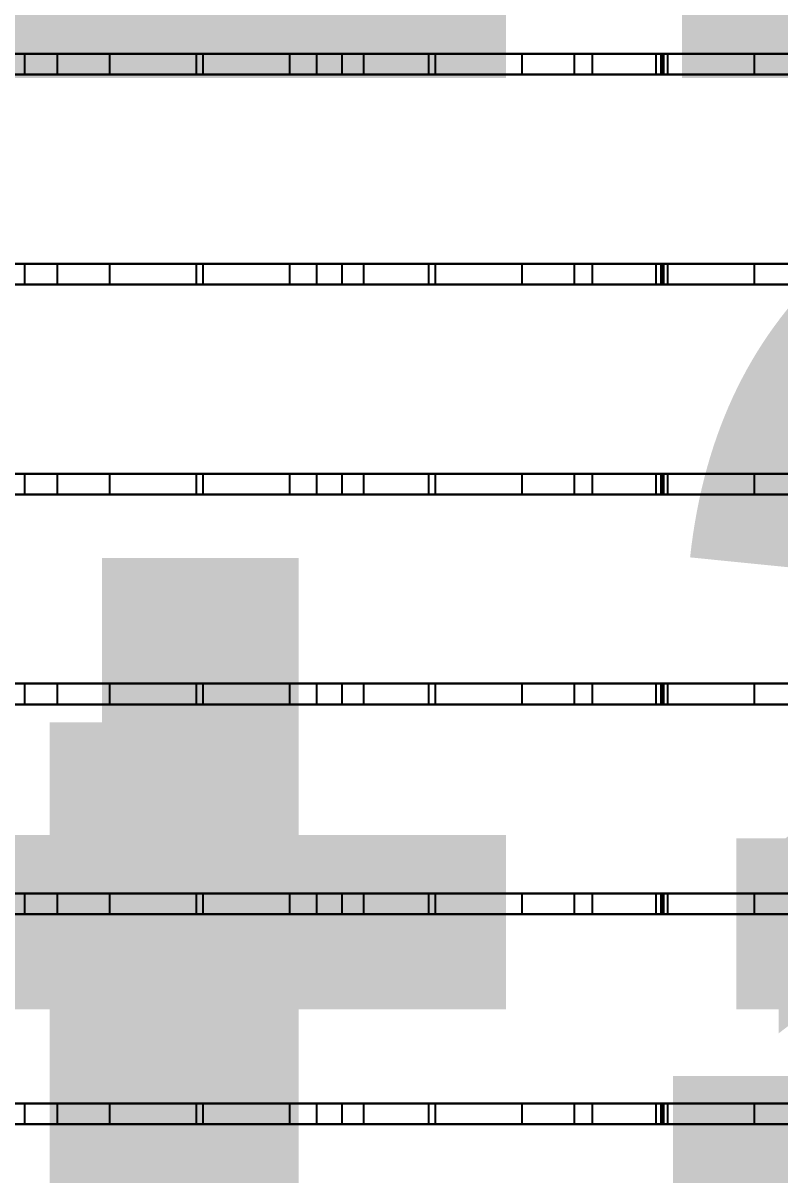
# Model space of a CAD drawing. Header units: inches. Extents: x -252 to 449, y -12 to 800.
# Drawn here: x -201.4 to -143.7, y 528 to 615.8 of the extents above; entities that cross this region are included whole.
import ezdxf

# ---------------------------------------------------------------- set-up
doc = ezdxf.new("R2010")
doc.units = ezdxf.units.IN
doc.header["$MEASUREMENT"] = 0
doc.layers.add('FT2', color=8, linetype='CONTINUOUS')
doc.layers.add('RT2', color=7, linetype='CONTINUOUS')

msp = doc.modelspace()

# ---------------------------------------------------------------- linework, layer by layer
at = {"layer": 'FT2'}
for points in [[(-252, 611.87, 121.97), (0, 611.87, 121.97), (0, 613.45, 121.97), (-252, 613.45, 121.97)], [(-252, 613.45, 121.97), (0, 613.45, 121.97), (0, 613.45, 119.92), (-252, 613.45, 119.92)], [(-252, 613.45, 108), (0, 613.45, 108), (0, 611.87, 108), (-252, 611.87, 108)], [(-252, 613.45, 108), (-252, 613.45, 110.05), (0, 613.45, 110.05), (0, 613.45, 108)], [(-205.35, 611.87, 109.08), (-198.72, 611.87, 121.97), (-198.72, 613.45, 121.97), (-205.35, 613.45, 109.08)], [(-205.35, 613.45, 109.08), (-198.72, 613.45, 121.97), (-196.9, 613.45, 121.03), (-203.53, 613.45, 108.14)], [(-194.76, 613.45, 121.97), (-188.14, 613.45, 109.08), (-189.96, 613.45, 108.14), (-196.58, 613.45, 121.03)], [(-194.76, 611.87, 121.97), (-188.14, 611.87, 109.08), (-188.14, 613.45, 109.08), (-194.76, 613.45, 121.97)], [(-187.66, 611.87, 109.08), (-181.03, 611.87, 121.97), (-181.03, 613.45, 121.97), (-187.66, 613.45, 109.08)], [(-187.66, 613.45, 109.08), (-181.03, 613.45, 121.97), (-179.21, 613.45, 121.03), (-185.84, 613.45, 108.14)], [(-177.07, 613.45, 121.97), (-170.45, 613.45, 109.08), (-172.27, 613.45, 108.14), (-178.89, 613.45, 121.03)], [(-177.07, 611.87, 121.97), (-170.45, 611.87, 109.08), (-170.45, 613.45, 109.08), (-177.07, 613.45, 121.97)], [(-169.98, 611.87, 109.08), (-163.35, 611.87, 121.97), (-163.35, 613.45, 121.97), (-169.98, 613.45, 109.08)], [(-169.98, 613.45, 109.08), (-163.35, 613.45, 121.97), (-161.53, 613.45, 121.03), (-168.16, 613.45, 108.14)], [(-159.39, 613.45, 121.97), (-152.77, 613.45, 109.08), (-154.59, 613.45, 108.14), (-161.21, 613.45, 121.03)], [(-159.39, 611.87, 121.97), (-152.77, 611.87, 109.08), (-152.77, 613.45, 109.08), (-159.39, 613.45, 121.97)], [(-158.01, 611.87, 113.78), (-152.56, 611.87, 121.97), (-152.56, 613.45, 121.97), (-158.01, 613.45, 113.78)], [(-158.01, 613.45, 113.78), (-152.56, 613.45, 121.97), (-150.85, 613.45, 120.83), (-156.31, 613.45, 112.65)], [(-152.29, 611.87, 109.08), (-145.66, 611.87, 121.97), (-145.66, 613.45, 121.97), (-152.29, 613.45, 109.08)], [(-152.29, 613.45, 109.08), (-145.66, 613.45, 121.97), (-143.84, 613.45, 121.03), (-150.47, 613.45, 108.14)], [(-252, 611.87, 121.97), (-252, 611.87, 119.92), (0, 611.87, 119.92), (0, 611.87, 121.97)], [(-252, 611.87, 108), (0, 611.87, 108), (0, 611.87, 110.05), (-252, 611.87, 110.05)], [(-205.35, 611.87, 109.08), (-203.53, 611.87, 108.14), (-196.9, 611.87, 121.03), (-198.72, 611.87, 121.97)], [(-194.76, 611.87, 121.97), (-196.58, 611.87, 121.03), (-189.96, 611.87, 108.14), (-188.14, 611.87, 109.08)], [(-187.66, 611.87, 109.08), (-185.84, 611.87, 108.14), (-179.21, 611.87, 121.03), (-181.03, 611.87, 121.97)], [(-177.07, 611.87, 121.97), (-178.89, 611.87, 121.03), (-172.27, 611.87, 108.14), (-170.45, 611.87, 109.08)], [(-169.98, 611.87, 109.08), (-168.16, 611.87, 108.14), (-161.53, 611.87, 121.03), (-163.35, 611.87, 121.97)], [(-159.39, 611.87, 121.97), (-161.21, 611.87, 121.03), (-154.59, 611.87, 108.14), (-152.77, 611.87, 109.08)], [(-158.01, 611.87, 113.78), (-156.31, 611.87, 112.65), (-150.85, 611.87, 120.83), (-152.56, 611.87, 121.97)], [(-152.29, 611.87, 109.08), (-150.47, 611.87, 108.14), (-143.84, 611.87, 121.03), (-145.66, 611.87, 121.97)], [(-252, 595.87, 121.97), (0, 595.87, 121.97), (0, 597.45, 121.97), (-252, 597.45, 121.97)], [(-252, 597.45, 121.97), (0, 597.45, 121.97), (0, 597.45, 119.92), (-252, 597.45, 119.92)], [(-252, 597.45, 108), (0, 597.45, 108), (0, 595.87, 108), (-252, 595.87, 108)], [(-252, 597.45, 108), (-252, 597.45, 110.05), (0, 597.45, 110.05), (0, 597.45, 108)], [(-205.35, 595.87, 109.08), (-198.72, 595.87, 121.97), (-198.72, 597.45, 121.97), (-205.35, 597.45, 109.08)], [(-205.35, 597.45, 109.08), (-198.72, 597.45, 121.97), (-196.9, 597.45, 121.03), (-203.53, 597.45, 108.14)], [(-194.76, 597.45, 121.97), (-188.14, 597.45, 109.08), (-189.96, 597.45, 108.14), (-196.58, 597.45, 121.03)], [(-194.76, 595.87, 121.97), (-188.14, 595.87, 109.08), (-188.14, 597.45, 109.08), (-194.76, 597.45, 121.97)], [(-187.66, 595.87, 109.08), (-181.03, 595.87, 121.97), (-181.03, 597.45, 121.97), (-187.66, 597.45, 109.08)], [(-187.66, 597.45, 109.08), (-181.03, 597.45, 121.97), (-179.21, 597.45, 121.03), (-185.84, 597.45, 108.14)], [(-177.07, 597.45, 121.97), (-170.45, 597.45, 109.08), (-172.27, 597.45, 108.14), (-178.89, 597.45, 121.03)], [(-177.07, 595.87, 121.97), (-170.45, 595.87, 109.08), (-170.45, 597.45, 109.08), (-177.07, 597.45, 121.97)], [(-169.98, 595.87, 109.08), (-163.35, 595.87, 121.97), (-163.35, 597.45, 121.97), (-169.98, 597.45, 109.08)], [(-169.98, 597.45, 109.08), (-163.35, 597.45, 121.97), (-161.53, 597.45, 121.03), (-168.16, 597.45, 108.14)], [(-159.39, 597.45, 121.97), (-152.77, 597.45, 109.08), (-154.59, 597.45, 108.14), (-161.21, 597.45, 121.03)], [(-159.39, 595.87, 121.97), (-152.77, 595.87, 109.08), (-152.77, 597.45, 109.08), (-159.39, 597.45, 121.97)], [(-158.01, 595.87, 113.78), (-152.56, 595.87, 121.97), (-152.56, 597.45, 121.97), (-158.01, 597.45, 113.78)], [(-158.01, 597.45, 113.78), (-152.56, 597.45, 121.97), (-150.85, 597.45, 120.83), (-156.31, 597.45, 112.65)], [(-152.29, 595.87, 109.08), (-145.66, 595.87, 121.97), (-145.66, 597.45, 121.97), (-152.29, 597.45, 109.08)], [(-152.29, 597.45, 109.08), (-145.66, 597.45, 121.97), (-143.84, 597.45, 121.03), (-150.47, 597.45, 108.14)], [(-252, 595.87, 121.97), (-252, 595.87, 119.92), (0, 595.87, 119.92), (0, 595.87, 121.97)], [(-252, 595.87, 108), (0, 595.87, 108), (0, 595.87, 110.05), (-252, 595.87, 110.05)], [(-205.35, 595.87, 109.08), (-203.53, 595.87, 108.14), (-196.9, 595.87, 121.03), (-198.72, 595.87, 121.97)], [(-194.76, 595.87, 121.97), (-196.58, 595.87, 121.03), (-189.96, 595.87, 108.14), (-188.14, 595.87, 109.08)], [(-187.66, 595.87, 109.08), (-185.84, 595.87, 108.14), (-179.21, 595.87, 121.03), (-181.03, 595.87, 121.97)], [(-177.07, 595.87, 121.97), (-178.89, 595.87, 121.03), (-172.27, 595.87, 108.14), (-170.45, 595.87, 109.08)], [(-169.98, 595.87, 109.08), (-168.16, 595.87, 108.14), (-161.53, 595.87, 121.03), (-163.35, 595.87, 121.97)], [(-159.39, 595.87, 121.97), (-161.21, 595.87, 121.03), (-154.59, 595.87, 108.14), (-152.77, 595.87, 109.08)], [(-158.01, 595.87, 113.78), (-156.31, 595.87, 112.65), (-150.85, 595.87, 120.83), (-152.56, 595.87, 121.97)], [(-152.29, 595.87, 109.08), (-150.47, 595.87, 108.14), (-143.84, 595.87, 121.03), (-145.66, 595.87, 121.97)], [(-252, 579.87, 121.97), (0, 579.87, 121.97), (0, 581.45, 121.97), (-252, 581.45, 121.97)], [(-252, 581.45, 121.97), (0, 581.45, 121.97), (0, 581.45, 119.92), (-252, 581.45, 119.92)], [(-252, 581.45, 108), (0, 581.45, 108), (0, 579.87, 108), (-252, 579.87, 108)], [(-252, 581.45, 108), (-252, 581.45, 110.05), (0, 581.45, 110.05), (0, 581.45, 108)], [(-205.35, 579.87, 109.08), (-198.72, 579.87, 121.97), (-198.72, 581.45, 121.97), (-205.35, 581.45, 109.08)], [(-205.35, 581.45, 109.08), (-198.72, 581.45, 121.97), (-196.9, 581.45, 121.03), (-203.53, 581.45, 108.14)], [(-194.76, 581.45, 121.97), (-188.14, 581.45, 109.08), (-189.96, 581.45, 108.14), (-196.58, 581.45, 121.03)], [(-194.76, 579.87, 121.97), (-188.14, 579.87, 109.08), (-188.14, 581.45, 109.08), (-194.76, 581.45, 121.97)], [(-187.66, 579.87, 109.08), (-181.03, 579.87, 121.97), (-181.03, 581.45, 121.97), (-187.66, 581.45, 109.08)], [(-187.66, 581.45, 109.08), (-181.03, 581.45, 121.97), (-179.21, 581.45, 121.03), (-185.84, 581.45, 108.14)], [(-177.07, 581.45, 121.97), (-170.45, 581.45, 109.08), (-172.27, 581.45, 108.14), (-178.89, 581.45, 121.03)], [(-177.07, 579.87, 121.97), (-170.45, 579.87, 109.08), (-170.45, 581.45, 109.08), (-177.07, 581.45, 121.97)], [(-169.98, 579.87, 109.08), (-163.35, 579.87, 121.97), (-163.35, 581.45, 121.97), (-169.98, 581.45, 109.08)], [(-169.98, 581.45, 109.08), (-163.35, 581.45, 121.97), (-161.53, 581.45, 121.03), (-168.16, 581.45, 108.14)], [(-159.39, 581.45, 121.97), (-152.77, 581.45, 109.08), (-154.59, 581.45, 108.14), (-161.21, 581.45, 121.03)], [(-159.39, 579.87, 121.97), (-152.77, 579.87, 109.08), (-152.77, 581.45, 109.08), (-159.39, 581.45, 121.97)], [(-158.01, 579.87, 113.78), (-152.56, 579.87, 121.97), (-152.56, 581.45, 121.97), (-158.01, 581.45, 113.78)], [(-158.01, 581.45, 113.78), (-152.56, 581.45, 121.97), (-150.85, 581.45, 120.83), (-156.31, 581.45, 112.65)], [(-152.29, 579.87, 109.08), (-145.66, 579.87, 121.97), (-145.66, 581.45, 121.97), (-152.29, 581.45, 109.08)], [(-152.29, 581.45, 109.08), (-145.66, 581.45, 121.97), (-143.84, 581.45, 121.03), (-150.47, 581.45, 108.14)], [(-252, 579.87, 121.97), (-252, 579.87, 119.92), (0, 579.87, 119.92), (0, 579.87, 121.97)], [(-252, 579.87, 108), (0, 579.87, 108), (0, 579.87, 110.05), (-252, 579.87, 110.05)], [(-205.35, 579.87, 109.08), (-203.53, 579.87, 108.14), (-196.9, 579.87, 121.03), (-198.72, 579.87, 121.97)], [(-194.76, 579.87, 121.97), (-196.58, 579.87, 121.03), (-189.96, 579.87, 108.14), (-188.14, 579.87, 109.08)], [(-187.66, 579.87, 109.08), (-185.84, 579.87, 108.14), (-179.21, 579.87, 121.03), (-181.03, 579.87, 121.97)], [(-177.07, 579.87, 121.97), (-178.89, 579.87, 121.03), (-172.27, 579.87, 108.14), (-170.45, 579.87, 109.08)], [(-169.98, 579.87, 109.08), (-168.16, 579.87, 108.14), (-161.53, 579.87, 121.03), (-163.35, 579.87, 121.97)], [(-159.39, 579.87, 121.97), (-161.21, 579.87, 121.03), (-154.59, 579.87, 108.14), (-152.77, 579.87, 109.08)], [(-158.01, 579.87, 113.78), (-156.31, 579.87, 112.65), (-150.85, 579.87, 120.83), (-152.56, 579.87, 121.97)], [(-152.29, 579.87, 109.08), (-150.47, 579.87, 108.14), (-143.84, 579.87, 121.03), (-145.66, 579.87, 121.97)], [(-252, 563.87, 121.97), (0, 563.87, 121.97), (0, 565.45, 121.97), (-252, 565.45, 121.97)], [(-252, 565.45, 121.97), (0, 565.45, 121.97), (0, 565.45, 119.92), (-252, 565.45, 119.92)], [(-252, 565.45, 108), (0, 565.45, 108), (0, 563.87, 108), (-252, 563.87, 108)], [(-252, 565.45, 108), (-252, 565.45, 110.05), (0, 565.45, 110.05), (0, 565.45, 108)], [(-205.35, 563.87, 109.08), (-198.72, 563.87, 121.97), (-198.72, 565.45, 121.97), (-205.35, 565.45, 109.08)], [(-205.35, 565.45, 109.08), (-198.72, 565.45, 121.97), (-196.9, 565.45, 121.03), (-203.53, 565.45, 108.14)], [(-194.76, 565.45, 121.97), (-188.14, 565.45, 109.08), (-189.96, 565.45, 108.14), (-196.58, 565.45, 121.03)], [(-194.76, 563.87, 121.97), (-188.14, 563.87, 109.08), (-188.14, 565.45, 109.08), (-194.76, 565.45, 121.97)], [(-187.66, 563.87, 109.08), (-181.03, 563.87, 121.97), (-181.03, 565.45, 121.97), (-187.66, 565.45, 109.08)], [(-187.66, 565.45, 109.08), (-181.03, 565.45, 121.97), (-179.21, 565.45, 121.03), (-185.84, 565.45, 108.14)], [(-177.07, 565.45, 121.97), (-170.45, 565.45, 109.08), (-172.27, 565.45, 108.14), (-178.89, 565.45, 121.03)], [(-177.07, 563.87, 121.97), (-170.45, 563.87, 109.08), (-170.45, 565.45, 109.08), (-177.07, 565.45, 121.97)], [(-169.98, 563.87, 109.08), (-163.35, 563.87, 121.97), (-163.35, 565.45, 121.97), (-169.98, 565.45, 109.08)], [(-169.98, 565.45, 109.08), (-163.35, 565.45, 121.97), (-161.53, 565.45, 121.03), (-168.16, 565.45, 108.14)], [(-159.39, 565.45, 121.97), (-152.77, 565.45, 109.08), (-154.59, 565.45, 108.14), (-161.21, 565.45, 121.03)], [(-159.39, 563.87, 121.97), (-152.77, 563.87, 109.08), (-152.77, 565.45, 109.08), (-159.39, 565.45, 121.97)], [(-158.01, 563.87, 113.78), (-152.56, 563.87, 121.97), (-152.56, 565.45, 121.97), (-158.01, 565.45, 113.78)], [(-158.01, 565.45, 113.78), (-152.56, 565.45, 121.97), (-150.85, 565.45, 120.83), (-156.31, 565.45, 112.65)], [(-152.29, 563.87, 109.08), (-145.66, 563.87, 121.97), (-145.66, 565.45, 121.97), (-152.29, 565.45, 109.08)], [(-152.29, 565.45, 109.08), (-145.66, 565.45, 121.97), (-143.84, 565.45, 121.03), (-150.47, 565.45, 108.14)], [(-252, 563.87, 121.97), (-252, 563.87, 119.92), (0, 563.87, 119.92), (0, 563.87, 121.97)], [(-252, 563.87, 108), (0, 563.87, 108), (0, 563.87, 110.05), (-252, 563.87, 110.05)], [(-205.35, 563.87, 109.08), (-203.53, 563.87, 108.14), (-196.9, 563.87, 121.03), (-198.72, 563.87, 121.97)], [(-194.76, 563.87, 121.97), (-196.58, 563.87, 121.03), (-189.96, 563.87, 108.14), (-188.14, 563.87, 109.08)], [(-187.66, 563.87, 109.08), (-185.84, 563.87, 108.14), (-179.21, 563.87, 121.03), (-181.03, 563.87, 121.97)], [(-177.07, 563.87, 121.97), (-178.89, 563.87, 121.03), (-172.27, 563.87, 108.14), (-170.45, 563.87, 109.08)], [(-169.98, 563.87, 109.08), (-168.16, 563.87, 108.14), (-161.53, 563.87, 121.03), (-163.35, 563.87, 121.97)], [(-159.39, 563.87, 121.97), (-161.21, 563.87, 121.03), (-154.59, 563.87, 108.14), (-152.77, 563.87, 109.08)], [(-158.01, 563.87, 113.78), (-156.31, 563.87, 112.65), (-150.85, 563.87, 120.83), (-152.56, 563.87, 121.97)], [(-152.29, 563.87, 109.08), (-150.47, 563.87, 108.14), (-143.84, 563.87, 121.03), (-145.66, 563.87, 121.97)], [(-252, 547.87, 121.97), (0, 547.87, 121.97), (0, 549.45, 121.97), (-252, 549.45, 121.97)], [(-252, 549.45, 121.97), (0, 549.45, 121.97), (0, 549.45, 119.92), (-252, 549.45, 119.92)], [(-252, 549.45, 108), (0, 549.45, 108), (0, 547.87, 108), (-252, 547.87, 108)], [(-252, 549.45, 108), (-252, 549.45, 110.05), (0, 549.45, 110.05), (0, 549.45, 108)], [(-205.35, 547.87, 109.08), (-198.72, 547.87, 121.97), (-198.72, 549.45, 121.97), (-205.35, 549.45, 109.08)], [(-205.35, 549.45, 109.08), (-198.72, 549.45, 121.97), (-196.9, 549.45, 121.03), (-203.53, 549.45, 108.14)], [(-194.76, 549.45, 121.97), (-188.14, 549.45, 109.08), (-189.96, 549.45, 108.14), (-196.58, 549.45, 121.03)], [(-194.76, 547.87, 121.97), (-188.14, 547.87, 109.08), (-188.14, 549.45, 109.08), (-194.76, 549.45, 121.97)], [(-187.66, 547.87, 109.08), (-181.03, 547.87, 121.97), (-181.03, 549.45, 121.97), (-187.66, 549.45, 109.08)], [(-187.66, 549.45, 109.08), (-181.03, 549.45, 121.97), (-179.21, 549.45, 121.03), (-185.84, 549.45, 108.14)], [(-177.07, 549.45, 121.97), (-170.45, 549.45, 109.08), (-172.27, 549.45, 108.14), (-178.89, 549.45, 121.03)], [(-177.07, 547.87, 121.97), (-170.45, 547.87, 109.08), (-170.45, 549.45, 109.08), (-177.07, 549.45, 121.97)], [(-169.98, 547.87, 109.08), (-163.35, 547.87, 121.97), (-163.35, 549.45, 121.97), (-169.98, 549.45, 109.08)], [(-169.98, 549.45, 109.08), (-163.35, 549.45, 121.97), (-161.53, 549.45, 121.03), (-168.16, 549.45, 108.14)], [(-159.39, 549.45, 121.97), (-152.77, 549.45, 109.08), (-154.59, 549.45, 108.14), (-161.21, 549.45, 121.03)], [(-159.39, 547.87, 121.97), (-152.77, 547.87, 109.08), (-152.77, 549.45, 109.08), (-159.39, 549.45, 121.97)], [(-158.01, 547.87, 113.78), (-152.56, 547.87, 121.97), (-152.56, 549.45, 121.97), (-158.01, 549.45, 113.78)], [(-158.01, 549.45, 113.78), (-152.56, 549.45, 121.97), (-150.85, 549.45, 120.83), (-156.31, 549.45, 112.65)], [(-152.29, 547.87, 109.08), (-145.66, 547.87, 121.97), (-145.66, 549.45, 121.97), (-152.29, 549.45, 109.08)], [(-152.29, 549.45, 109.08), (-145.66, 549.45, 121.97), (-143.84, 549.45, 121.03), (-150.47, 549.45, 108.14)], [(-252, 547.87, 121.97), (-252, 547.87, 119.92), (0, 547.87, 119.92), (0, 547.87, 121.97)], [(-252, 547.87, 108), (0, 547.87, 108), (0, 547.87, 110.05), (-252, 547.87, 110.05)], [(-205.35, 547.87, 109.08), (-203.53, 547.87, 108.14), (-196.9, 547.87, 121.03), (-198.72, 547.87, 121.97)], [(-194.76, 547.87, 121.97), (-196.58, 547.87, 121.03), (-189.96, 547.87, 108.14), (-188.14, 547.87, 109.08)], [(-187.66, 547.87, 109.08), (-185.84, 547.87, 108.14), (-179.21, 547.87, 121.03), (-181.03, 547.87, 121.97)], [(-177.07, 547.87, 121.97), (-178.89, 547.87, 121.03), (-172.27, 547.87, 108.14), (-170.45, 547.87, 109.08)], [(-169.98, 547.87, 109.08), (-168.16, 547.87, 108.14), (-161.53, 547.87, 121.03), (-163.35, 547.87, 121.97)], [(-159.39, 547.87, 121.97), (-161.21, 547.87, 121.03), (-154.59, 547.87, 108.14), (-152.77, 547.87, 109.08)], [(-158.01, 547.87, 113.78), (-156.31, 547.87, 112.65), (-150.85, 547.87, 120.83), (-152.56, 547.87, 121.97)], [(-152.29, 547.87, 109.08), (-150.47, 547.87, 108.14), (-143.84, 547.87, 121.03), (-145.66, 547.87, 121.97)], [(-252, 531.87, 121.97), (0, 531.87, 121.97), (0, 533.45, 121.97), (-252, 533.45, 121.97)], [(-252, 533.45, 121.97), (0, 533.45, 121.97), (0, 533.45, 119.92), (-252, 533.45, 119.92)], [(-252, 533.45, 108), (0, 533.45, 108), (0, 531.87, 108), (-252, 531.87, 108)], [(-252, 533.45, 108), (-252, 533.45, 110.05), (0, 533.45, 110.05), (0, 533.45, 108)], [(-205.35, 531.87, 109.08), (-198.72, 531.87, 121.97), (-198.72, 533.45, 121.97), (-205.35, 533.45, 109.08)], [(-205.35, 533.45, 109.08), (-198.72, 533.45, 121.97), (-196.9, 533.45, 121.03), (-203.53, 533.45, 108.14)], [(-194.76, 533.45, 121.97), (-188.14, 533.45, 109.08), (-189.96, 533.45, 108.14), (-196.58, 533.45, 121.03)], [(-194.76, 531.87, 121.97), (-188.14, 531.87, 109.08), (-188.14, 533.45, 109.08), (-194.76, 533.45, 121.97)], [(-187.66, 531.87, 109.08), (-181.03, 531.87, 121.97), (-181.03, 533.45, 121.97), (-187.66, 533.45, 109.08)], [(-187.66, 533.45, 109.08), (-181.03, 533.45, 121.97), (-179.21, 533.45, 121.03), (-185.84, 533.45, 108.14)], [(-177.07, 533.45, 121.97), (-170.45, 533.45, 109.08), (-172.27, 533.45, 108.14), (-178.89, 533.45, 121.03)], [(-177.07, 531.87, 121.97), (-170.45, 531.87, 109.08), (-170.45, 533.45, 109.08), (-177.07, 533.45, 121.97)], [(-169.98, 531.87, 109.08), (-163.35, 531.87, 121.97), (-163.35, 533.45, 121.97), (-169.98, 533.45, 109.08)], [(-169.98, 533.45, 109.08), (-163.35, 533.45, 121.97), (-161.53, 533.45, 121.03), (-168.16, 533.45, 108.14)], [(-159.39, 533.45, 121.97), (-152.77, 533.45, 109.08), (-154.59, 533.45, 108.14), (-161.21, 533.45, 121.03)], [(-159.39, 531.87, 121.97), (-152.77, 531.87, 109.08), (-152.77, 533.45, 109.08), (-159.39, 533.45, 121.97)], [(-158.01, 531.87, 113.78), (-152.56, 531.87, 121.97), (-152.56, 533.45, 121.97), (-158.01, 533.45, 113.78)], [(-158.01, 533.45, 113.78), (-152.56, 533.45, 121.97), (-150.85, 533.45, 120.83), (-156.31, 533.45, 112.65)], [(-152.29, 531.87, 109.08), (-145.66, 531.87, 121.97), (-145.66, 533.45, 121.97), (-152.29, 533.45, 109.08)], [(-152.29, 533.45, 109.08), (-145.66, 533.45, 121.97), (-143.84, 533.45, 121.03), (-150.47, 533.45, 108.14)], [(-252, 531.87, 121.97), (-252, 531.87, 119.92), (0, 531.87, 119.92), (0, 531.87, 121.97)], [(-252, 531.87, 108), (0, 531.87, 108), (0, 531.87, 110.05), (-252, 531.87, 110.05)], [(-205.35, 531.87, 109.08), (-203.53, 531.87, 108.14), (-196.9, 531.87, 121.03), (-198.72, 531.87, 121.97)], [(-194.76, 531.87, 121.97), (-196.58, 531.87, 121.03), (-189.96, 531.87, 108.14), (-188.14, 531.87, 109.08)], [(-187.66, 531.87, 109.08), (-185.84, 531.87, 108.14), (-179.21, 531.87, 121.03), (-181.03, 531.87, 121.97)], [(-177.07, 531.87, 121.97), (-178.89, 531.87, 121.03), (-172.27, 531.87, 108.14), (-170.45, 531.87, 109.08)], [(-169.98, 531.87, 109.08), (-168.16, 531.87, 108.14), (-161.53, 531.87, 121.03), (-163.35, 531.87, 121.97)], [(-159.39, 531.87, 121.97), (-161.21, 531.87, 121.03), (-154.59, 531.87, 108.14), (-152.77, 531.87, 109.08)], [(-158.01, 531.87, 113.78), (-156.31, 531.87, 112.65), (-150.85, 531.87, 120.83), (-152.56, 531.87, 121.97)], [(-152.29, 531.87, 109.08), (-150.47, 531.87, 108.14), (-143.84, 531.87, 121.03), (-145.66, 531.87, 121.97)]]:
    msp.add_3dface(points, dxfattribs=at)
at = {"layer": 'RT2'}
for points in [[(-126, 613.45, 323.19), (-252, 613.45, 234.96), (-252, 611.87, 234.96), (-126, 611.87, 323.19)], [(-126, 613.45, 323.19), (-124.83, 613.45, 321.51), (-250.83, 613.45, 233.28), (-252, 613.45, 234.96)], [(0, 611.87, 229.96), (-252, 611.87, 229.96), (-252, 613.45, 229.96), (0, 613.45, 229.96)], [(0, 613.45, 229.96), (-252, 613.45, 229.96), (-252, 613.45, 232.01), (0, 613.45, 232.01)], [(-178.98, 613.45, 286.09), (-201.25, 613.45, 230.73), (-201.25, 611.87, 230.73), (-178.98, 611.87, 286.09)], [(-178.98, 613.45, 286.09), (-177.08, 613.45, 285.33), (-199.35, 613.45, 229.97), (-201.25, 613.45, 230.73)], [(-153.13, 613.45, 230.71), (-155.04, 613.45, 229.97), (-177.35, 613.45, 287.24), (-175.44, 613.45, 287.99)], [(-153.13, 613.45, 230.71), (-175.44, 613.45, 287.99), (-175.44, 611.87, 287.99), (-153.13, 611.87, 230.71)], [(-129.39, 613.45, 320.81), (-152.73, 613.45, 230.46), (-152.73, 611.87, 230.46), (-129.39, 611.87, 320.81)], [(-129.39, 613.45, 320.81), (-127.41, 613.45, 320.3), (-150.74, 613.45, 229.94), (-152.73, 613.45, 230.46)], [(-126, 611.87, 323.19), (-252, 611.87, 234.96), (-250.83, 611.87, 233.28), (-124.83, 611.87, 321.51)], [(0, 611.87, 229.96), (0, 611.87, 232.01), (-252, 611.87, 232.01), (-252, 611.87, 229.96)], [(-178.98, 611.87, 286.09), (-201.25, 611.87, 230.73), (-199.35, 611.87, 229.97), (-177.08, 611.87, 285.33)], [(-153.13, 611.87, 230.71), (-175.44, 611.87, 287.99), (-177.35, 611.87, 287.24), (-155.04, 611.87, 229.97)], [(-129.39, 611.87, 320.81), (-152.73, 611.87, 230.46), (-150.74, 611.87, 229.94), (-127.41, 611.87, 320.3)], [(-126, 597.45, 323.19), (-252, 597.45, 234.96), (-252, 595.87, 234.96), (-126, 595.87, 323.19)], [(-126, 597.45, 323.19), (-124.83, 597.45, 321.51), (-250.83, 597.45, 233.28), (-252, 597.45, 234.96)], [(0, 595.87, 229.96), (-252, 595.87, 229.96), (-252, 597.45, 229.96), (0, 597.45, 229.96)], [(0, 597.45, 229.96), (-252, 597.45, 229.96), (-252, 597.45, 232.01), (0, 597.45, 232.01)], [(-178.98, 597.45, 286.09), (-201.25, 597.45, 230.73), (-201.25, 595.87, 230.73), (-178.98, 595.87, 286.09)], [(-178.98, 597.45, 286.09), (-177.08, 597.45, 285.33), (-199.35, 597.45, 229.97), (-201.25, 597.45, 230.73)], [(-153.13, 597.45, 230.71), (-155.04, 597.45, 229.97), (-177.35, 597.45, 287.24), (-175.44, 597.45, 287.99)], [(-153.13, 597.45, 230.71), (-175.44, 597.45, 287.99), (-175.44, 595.87, 287.99), (-153.13, 595.87, 230.71)], [(-129.39, 597.45, 320.81), (-152.73, 597.45, 230.46), (-152.73, 595.87, 230.46), (-129.39, 595.87, 320.81)], [(-129.39, 597.45, 320.81), (-127.41, 597.45, 320.3), (-150.74, 597.45, 229.94), (-152.73, 597.45, 230.46)], [(-126, 595.87, 323.19), (-252, 595.87, 234.96), (-250.83, 595.87, 233.28), (-124.83, 595.87, 321.51)], [(0, 595.87, 229.96), (0, 595.87, 232.01), (-252, 595.87, 232.01), (-252, 595.87, 229.96)], [(-178.98, 595.87, 286.09), (-201.25, 595.87, 230.73), (-199.35, 595.87, 229.97), (-177.08, 595.87, 285.33)], [(-153.13, 595.87, 230.71), (-175.44, 595.87, 287.99), (-177.35, 595.87, 287.24), (-155.04, 595.87, 229.97)], [(-129.39, 595.87, 320.81), (-152.73, 595.87, 230.46), (-150.74, 595.87, 229.94), (-127.41, 595.87, 320.3)], [(-126, 581.45, 323.19), (-252, 581.45, 234.96), (-252, 579.87, 234.96), (-126, 579.87, 323.19)], [(-126, 581.45, 323.19), (-124.83, 581.45, 321.51), (-250.83, 581.45, 233.28), (-252, 581.45, 234.96)], [(0, 579.87, 229.96), (-252, 579.87, 229.96), (-252, 581.45, 229.96), (0, 581.45, 229.96)], [(0, 581.45, 229.96), (-252, 581.45, 229.96), (-252, 581.45, 232.01), (0, 581.45, 232.01)], [(-178.98, 581.45, 286.09), (-201.25, 581.45, 230.73), (-201.25, 579.87, 230.73), (-178.98, 579.87, 286.09)], [(-178.98, 581.45, 286.09), (-177.08, 581.45, 285.33), (-199.35, 581.45, 229.97), (-201.25, 581.45, 230.73)], [(-153.13, 581.45, 230.71), (-155.04, 581.45, 229.97), (-177.35, 581.45, 287.24), (-175.44, 581.45, 287.99)], [(-153.13, 581.45, 230.71), (-175.44, 581.45, 287.99), (-175.44, 579.87, 287.99), (-153.13, 579.87, 230.71)], [(-129.39, 581.45, 320.81), (-152.73, 581.45, 230.46), (-152.73, 579.87, 230.46), (-129.39, 579.87, 320.81)], [(-129.39, 581.45, 320.81), (-127.41, 581.45, 320.3), (-150.74, 581.45, 229.94), (-152.73, 581.45, 230.46)], [(-126, 579.87, 323.19), (-252, 579.87, 234.96), (-250.83, 579.87, 233.28), (-124.83, 579.87, 321.51)], [(0, 579.87, 229.96), (0, 579.87, 232.01), (-252, 579.87, 232.01), (-252, 579.87, 229.96)], [(-178.98, 579.87, 286.09), (-201.25, 579.87, 230.73), (-199.35, 579.87, 229.97), (-177.08, 579.87, 285.33)], [(-153.13, 579.87, 230.71), (-175.44, 579.87, 287.99), (-177.35, 579.87, 287.24), (-155.04, 579.87, 229.97)], [(-129.39, 579.87, 320.81), (-152.73, 579.87, 230.46), (-150.74, 579.87, 229.94), (-127.41, 579.87, 320.3)], [(-126, 565.45, 323.19), (-252, 565.45, 234.96), (-252, 563.87, 234.96), (-126, 563.87, 323.19)], [(-126, 565.45, 323.19), (-124.83, 565.45, 321.51), (-250.83, 565.45, 233.28), (-252, 565.45, 234.96)], [(0, 563.87, 229.96), (-252, 563.87, 229.96), (-252, 565.45, 229.96), (0, 565.45, 229.96)], [(0, 565.45, 229.96), (-252, 565.45, 229.96), (-252, 565.45, 232.01), (0, 565.45, 232.01)], [(-178.98, 565.45, 286.09), (-201.25, 565.45, 230.73), (-201.25, 563.87, 230.73), (-178.98, 563.87, 286.09)], [(-178.98, 565.45, 286.09), (-177.08, 565.45, 285.33), (-199.35, 565.45, 229.97), (-201.25, 565.45, 230.73)], [(-153.13, 565.45, 230.71), (-155.04, 565.45, 229.97), (-177.35, 565.45, 287.24), (-175.44, 565.45, 287.99)], [(-153.13, 565.45, 230.71), (-175.44, 565.45, 287.99), (-175.44, 563.87, 287.99), (-153.13, 563.87, 230.71)], [(-129.39, 565.45, 320.81), (-152.73, 565.45, 230.46), (-152.73, 563.87, 230.46), (-129.39, 563.87, 320.81)], [(-129.39, 565.45, 320.81), (-127.41, 565.45, 320.3), (-150.74, 565.45, 229.94), (-152.73, 565.45, 230.46)], [(-126, 563.87, 323.19), (-252, 563.87, 234.96), (-250.83, 563.87, 233.28), (-124.83, 563.87, 321.51)], [(0, 563.87, 229.96), (0, 563.87, 232.01), (-252, 563.87, 232.01), (-252, 563.87, 229.96)], [(-178.98, 563.87, 286.09), (-201.25, 563.87, 230.73), (-199.35, 563.87, 229.97), (-177.08, 563.87, 285.33)], [(-153.13, 563.87, 230.71), (-175.44, 563.87, 287.99), (-177.35, 563.87, 287.24), (-155.04, 563.87, 229.97)], [(-129.39, 563.87, 320.81), (-152.73, 563.87, 230.46), (-150.74, 563.87, 229.94), (-127.41, 563.87, 320.3)], [(-126, 549.45, 323.19), (-252, 549.45, 234.96), (-252, 547.87, 234.96), (-126, 547.87, 323.19)], [(-126, 549.45, 323.19), (-124.83, 549.45, 321.51), (-250.83, 549.45, 233.28), (-252, 549.45, 234.96)], [(0, 547.87, 229.96), (-252, 547.87, 229.96), (-252, 549.45, 229.96), (0, 549.45, 229.96)], [(0, 549.45, 229.96), (-252, 549.45, 229.96), (-252, 549.45, 232.01), (0, 549.45, 232.01)], [(-178.98, 549.45, 286.09), (-201.25, 549.45, 230.73), (-201.25, 547.87, 230.73), (-178.98, 547.87, 286.09)], [(-178.98, 549.45, 286.09), (-177.08, 549.45, 285.33), (-199.35, 549.45, 229.97), (-201.25, 549.45, 230.73)], [(-153.13, 549.45, 230.71), (-155.04, 549.45, 229.97), (-177.35, 549.45, 287.24), (-175.44, 549.45, 287.99)], [(-153.13, 549.45, 230.71), (-175.44, 549.45, 287.99), (-175.44, 547.87, 287.99), (-153.13, 547.87, 230.71)], [(-129.39, 549.45, 320.81), (-152.73, 549.45, 230.46), (-152.73, 547.87, 230.46), (-129.39, 547.87, 320.81)], [(-129.39, 549.45, 320.81), (-127.41, 549.45, 320.3), (-150.74, 549.45, 229.94), (-152.73, 549.45, 230.46)], [(-126, 547.87, 323.19), (-252, 547.87, 234.96), (-250.83, 547.87, 233.28), (-124.83, 547.87, 321.51)], [(0, 547.87, 229.96), (0, 547.87, 232.01), (-252, 547.87, 232.01), (-252, 547.87, 229.96)], [(-178.98, 547.87, 286.09), (-201.25, 547.87, 230.73), (-199.35, 547.87, 229.97), (-177.08, 547.87, 285.33)], [(-153.13, 547.87, 230.71), (-175.44, 547.87, 287.99), (-177.35, 547.87, 287.24), (-155.04, 547.87, 229.97)], [(-129.39, 547.87, 320.81), (-152.73, 547.87, 230.46), (-150.74, 547.87, 229.94), (-127.41, 547.87, 320.3)], [(-126, 533.45, 323.19), (-252, 533.45, 234.96), (-252, 531.87, 234.96), (-126, 531.87, 323.19)], [(-126, 533.45, 323.19), (-124.83, 533.45, 321.51), (-250.83, 533.45, 233.28), (-252, 533.45, 234.96)], [(0, 531.87, 229.96), (-252, 531.87, 229.96), (-252, 533.45, 229.96), (0, 533.45, 229.96)], [(0, 533.45, 229.96), (-252, 533.45, 229.96), (-252, 533.45, 232.01), (0, 533.45, 232.01)], [(-178.98, 533.45, 286.09), (-201.25, 533.45, 230.73), (-201.25, 531.87, 230.73), (-178.98, 531.87, 286.09)], [(-178.98, 533.45, 286.09), (-177.08, 533.45, 285.33), (-199.35, 533.45, 229.97), (-201.25, 533.45, 230.73)], [(-153.13, 533.45, 230.71), (-155.04, 533.45, 229.97), (-177.35, 533.45, 287.24), (-175.44, 533.45, 287.99)], [(-153.13, 533.45, 230.71), (-175.44, 533.45, 287.99), (-175.44, 531.87, 287.99), (-153.13, 531.87, 230.71)], [(-129.39, 533.45, 320.81), (-152.73, 533.45, 230.46), (-152.73, 531.87, 230.46), (-129.39, 531.87, 320.81)], [(-129.39, 533.45, 320.81), (-127.41, 533.45, 320.3), (-150.74, 533.45, 229.94), (-152.73, 533.45, 230.46)], [(-126, 531.87, 323.19), (-252, 531.87, 234.96), (-250.83, 531.87, 233.28), (-124.83, 531.87, 321.51)], [(0, 531.87, 229.96), (0, 531.87, 232.01), (-252, 531.87, 232.01), (-252, 531.87, 229.96)], [(-178.98, 531.87, 286.09), (-201.25, 531.87, 230.73), (-199.35, 531.87, 229.97), (-177.08, 531.87, 285.33)], [(-153.13, 531.87, 230.71), (-175.44, 531.87, 287.99), (-177.35, 531.87, 287.24), (-155.04, 531.87, 229.97)], [(-129.39, 531.87, 320.81), (-152.73, 531.87, 230.46), (-150.74, 531.87, 229.94), (-127.41, 531.87, 320.3)]]:
    msp.add_3dface(points, dxfattribs=at)

# ---------------------------------------------------------------- texts
at = {"layer": 'W1t'}
for s, p in [('L1F10', (-248.5, 540.63, 111.94)), ('L1F11', (-248.5, 452.77, 111.94))]:
    msp.add_text(s, height=120, dxfattribs=at).set_placement(p)
at = {"layer": 'W2t'}
for s, p in [('L2F22', (-248.5, 611.61, 233.91)), ('L2F21', (-248.5, 484.71, 233.91)), ('L2F31', (-208.5, 455.03, 233.91)), ('L2F32', (-212.49, 442.51, 233.91)), ('L2F33', (-232.25, 437.03, 233.91)), ('L2F34', (-165.01, 415.54, 233.91))]:
    msp.add_text(s, height=120, dxfattribs=at).set_placement(p)

doc.saveas('drawing.dxf')
